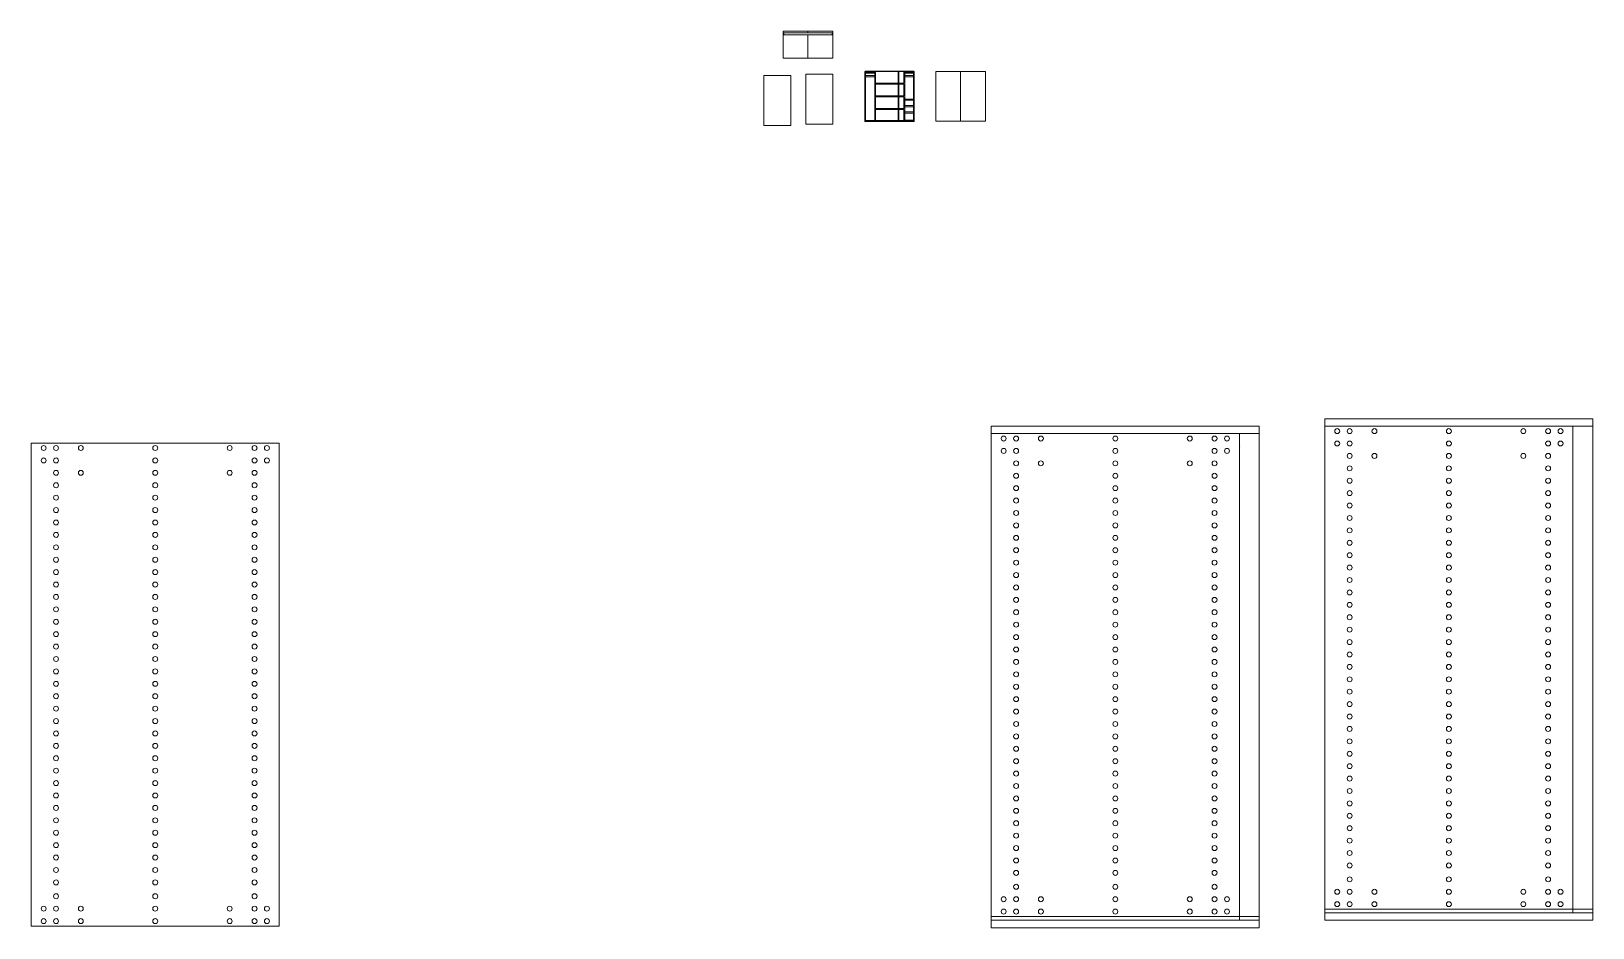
# Model space of a CAD drawing. Header units: centimetres. Extents: x -8375 to 22984, y -11838 to -1775.
# Drawn here: x -8375 to -2081, y -10742 to -7130 of the extents above; entities that cross this region are included whole.
import ezdxf

# ---------------------------------------------------------------- set-up
doc = ezdxf.new("R2010")
doc.units = ezdxf.units.CM
doc.layers.add('A-ELEV-MBE', color=8, linetype='Continuous', lineweight=9)
doc.layers.add('A-SECT-MCUT1', color=7, linetype='Continuous', lineweight=13)

msp = doc.modelspace()

# ---------------------------------------------------------------- linework, layer by layer
at = {"layer": 'A-ELEV-MBE'}
for p, q in [((-5344.1, -7239), (-5344.1, -7130)), ((-5344.1, -7130), (-5144.1, -7130)), ((-5344.1, -7130), (-5244.1, -7130)), ((-5342.1, -7136), (-5342.1, -7144)), ((-5342.1, -7136), (-5146.1, -7136)), ((-5342.1, -7136), (-5342.1, -7144)), ((-5342.1, -7144), (-5146.1, -7144)), ((-5244.1, -7130), (-5244.1, -7136)), ((-5244.1, -7144), (-5244.1, -7239)), ((-5146.1, -7136), (-5146.1, -7144)), ((-5144.1, -7130), (-5144.1, -7239)), ((-5144.1, -7239), (-5344.1, -7239)), ((-5015.5, -7493), (-5015.5, -7291.8)), ((-5015.5, -7291.8), (-4818.5, -7291.8)), ((-5013.5, -7290.8), (-5013.5, -7298.8)), ((-5013.5, -7290.8), (-4817.5, -7290.8)), ((-5013.5, -7295.3), (-4974.7, -7295.3)), ((-4974.7, -7296.7), (-5013.5, -7296.7)), ((-5013.5, -7298.8), (-4974.7, -7298.8)), ((-5012.5, -7296.3), (-5012.5, -7296.3)), ((-5012.5, -7298.8), (-5012.5, -7493)), ((-4974.7, -7291.8), (-4974.7, -7492.8)), ((-4971.7, -7339.8), (-4971.6, -7291.8)), ((-4880.7, -7291.8), (-4880.7, -7339.8)), ((-4877.7, -7291.8), (-4877.7, -7441.6)), ((-4857.4, -7291.8), (-4857.4, -7339.8)), ((-4854.4, -7291.8), (-4854.4, -7492.8)), ((-4854.4, -7295.3), (-4817.5, -7295.3)), ((-4817.5, -7296.7), (-4854.4, -7296.7)), ((-4854.4, -7298.8), (-4818.5, -7298.8)), ((-4820.5, -7295.3), (-4821.5, -7295.3)), ((-4815.5, -7291.8), (-4818.5, -7291.8)), ((-4818.5, -7296.7), (-4818.5, -7404)), ((-4817.5, -7290.8), (-4817.5, -7296.7)), ((-4815.5, -7291.8), (-4815.5, -7493)), ((-4815.5, -7299.8), (-4815.5, -7297.8)), ((-4529.2, -7291.7), (-4729.2, -7291.7)), ((-4729.2, -7291.7), (-4729.2, -7492.9)), ((-4629.2, -7291.7), (-4629.2, -7492.9)), ((-4529.2, -7492.9), (-4529.2, -7291.7)), ((-5422, -7308.6), (-5422, -7509.8)), ((-5313, -7308.6), (-5422, -7308.6)), ((-5313, -7509.8), (-5313, -7308.6)), ((-5252.7, -7303.2), (-5252.7, -7504.4)), ((-5143.7, -7303.2), (-5252.7, -7303.2)), ((-5143.7, -7504.4), (-5143.7, -7303.2)), ((-5012.5, -7308.7), (-4974.7, -7308.7)), ((-5012.5, -7313.7), (-4974.7, -7313.7)), ((-4880.7, -7339.8), (-4971.7, -7339.8)), ((-4971.7, -7342.8), (-4880.7, -7342.8)), ((-4971.7, -7390.8), (-4971.7, -7342.8)), ((-4880.7, -7342.8), (-4880.7, -7345.8)), ((-4880.7, -7345.8), (-4880.7, -7390.8)), ((-4877.7, -7339.8), (-4857.4, -7339.8)), ((-4877.7, -7342.8), (-4857.4, -7342.8)), ((-4857.4, -7342.8), (-4857.4, -7345.8)), ((-4857.4, -7345.8), (-4857.4, -7390.8)), ((-4854.4, -7308.7), (-4818.5, -7308.7)), ((-4854.4, -7313.7), (-4818.5, -7313.7)), ((-5012.5, -7393.9), (-5012.5, -7393.9)), ((-4880.7, -7390.8), (-4971.7, -7390.8)), ((-4971.7, -7393.8), (-4880.7, -7393.9)), ((-4971.7, -7441.8), (-4971.7, -7393.8)), ((-4880.7, -7393.9), (-4880.7, -7441.9)), ((-4877.7, -7390.8), (-4857.4, -7390.8)), ((-4877.7, -7393.9), (-4857.4, -7393.9)), ((-4857.4, -7393.9), (-4857.4, -7396.9)), ((-4857.4, -7396.9), (-4857.4, -7441.9)), ((-4818.5, -7404), (-4854.4, -7404)), ((-4818.5, -7408), (-4854.4, -7408)), ((-4818.5, -7408), (-4818.5, -7404)), ((-4818.5, -7429), (-4818.5, -7408)), ((-4971.7, -7441.8), (-4880.7, -7441.9)), ((-4971.7, -7492.8), (-4971.7, -7444.9)), ((-4880.7, -7444.9), (-4971.7, -7444.9)), ((-4880.7, -7444.9), (-4880.7, -7492.8)), ((-4877.7, -7441.9), (-4857.4, -7441.9)), ((-4877.7, -7441.9), (-4877.7, -7492.8)), ((-4877.7, -7444.9), (-4857.4, -7444.9)), ((-4857.4, -7444.9), (-4857.4, -7492.8)), ((-4818.5, -7429), (-4854.4, -7429)), ((-4818.5, -7434), (-4854.4, -7434)), ((-4818.5, -7455), (-4854.4, -7455)), ((-4818.5, -7460), (-4854.4, -7460)), ((-4818.5, -7488.5), (-4854.4, -7488.5)), ((-4818.5, -7434), (-4818.5, -7429)), ((-4818.5, -7455), (-4818.5, -7434)), ((-4818.5, -7460), (-4818.5, -7455)), ((-4818.5, -7493), (-4818.5, -7460)), ((-5422, -7509.8), (-5313, -7509.8)), ((-5252.7, -7504.4), (-5143.7, -7504.4)), ((-5015.5, -7493), (-4880.7, -7493)), ((-4815.5, -7493), (-5015.5, -7493)), ((-4974.7, -7490), (-5012.5, -7490)), ((-4974.7, -7492.8), (-4971.7, -7492.8)), ((-4972.8, -7490), (-4972.8, -7490)), ((-4880.7, -7490), (-4971.7, -7490)), ((-4880.7, -7492.8), (-4877.7, -7492.8)), ((-4857.4, -7490), (-4877.7, -7490)), ((-4877.7, -7493), (-4815.5, -7493)), ((-4857.4, -7492.8), (-4854.4, -7492.8)), ((-4818.5, -7490), (-4854.4, -7490)), ((-4729.2, -7492.9), (-4529.2, -7492.9)), ((-4505.3, -8721), (-3565.3, -8721)), ((-4505.3, -10742), (-4505.3, -8721)), ((-3565.3, -8721), (-3425.3, -8721)), ((-3425.3, -8721), (-3425.3, -10742)), ((-3160.9, -8691), (-2220.9, -8691)), ((-3160.9, -10712), (-3160.9, -8691)), ((-3160.9, -8721), (-2160.9, -8721)), ((-2220.9, -8691), (-2080.9, -8691)), ((-2165.1, -8721), (-2164.8, -8721)), ((-2160.9, -8721), (-2160.9, -10682)), ((-2160.9, -8721), (-2080.9, -8721)), ((-2080.9, -8691), (-2080.9, -10712)), ((-8374.9, -8789.2), (-7374.9, -8789.2)), ((-8374.9, -10735.2), (-8374.9, -8789.2)), ((-7379, -8789.2), (-7378.8, -8789.2)), ((-7374.9, -8789.2), (-7374.9, -10735.2)), ((-4505.3, -8751), (-3505.3, -8751)), ((-3509.4, -8751), (-3509.2, -8751)), ((-3505.3, -8751), (-3505.3, -10712)), ((-3505.3, -8751), (-3425.3, -8751)), ((-3505.3, -8784.1), (-3505.3, -8784.1)), ((-2160.9, -8754.1), (-2160.9, -8754.1)), ((-7374.9, -8822.2), (-7374.9, -8822.3)), ((-4505.3, -10712), (-4505.3, -10697)), ((-4505.3, -10697), (-3425.3, -10697)), ((-3160.9, -10682), (-3160.9, -10667)), ((-3160.9, -10667), (-2080.9, -10667)), ((-3160.9, -10682), (-2080.9, -10682)), ((-8374.9, -10735.2), (-7374.9, -10735.2)), ((-4505.3, -10712), (-3425.3, -10712)), ((-3505.3, -10742), (-4505.3, -10742)), ((-3505.3, -10742), (-3425.3, -10742)), ((-2160.9, -10712), (-3160.9, -10712)), ((-2160.9, -10712), (-2080.9, -10712))]:
    msp.add_line(p, q, dxfattribs=at)
for centre, radius in [((-5006, -7294.3), 0.5), ((-4999.5, -7292.5), 0.5), ((-4828.5, -7292.5), 0.5), ((-4822, -7294.3), 0.5), ((-3110.9, -8741), 10), ((-3060.9, -8741), 10), ((-2960.9, -8741), 10), ((-2660.9, -8741), 10), ((-2360.9, -8741), 10), ((-2260.9, -8741), 10), ((-2210.9, -8741), 10), ((-8324.9, -8809.2), 10), ((-8274.9, -8809.2), 10), ((-8174.9, -8809.2), 10), ((-7874.9, -8809.2), 10), ((-7574.9, -8809.2), 10), ((-7474.9, -8809.2), 10), ((-7424.9, -8809.2), 10), ((-4455.3, -8771), 10), ((-4455.3, -8821), 10), ((-4405.3, -8771), 10), ((-4405.3, -8821), 10), ((-4305.3, -8771), 10), ((-4005.3, -8771), 10), ((-4005.3, -8821), 10), ((-3705.3, -8771), 10), ((-3605.3, -8771), 10), ((-3605.3, -8821), 10), ((-3555.3, -8771), 10), ((-3555.3, -8821), 10), ((-3110.9, -8791), 10), ((-3060.9, -8791), 10), ((-2660.9, -8791), 10), ((-2260.9, -8791), 10), ((-2210.9, -8791), 10), ((-8324.9, -8859.2), 10), ((-8274.9, -8859.2), 10), ((-7874.9, -8859.2), 10), ((-7474.9, -8859.2), 10), ((-7424.9, -8859.2), 10), ((-4405.3, -8871), 10), ((-4305.3, -8871), 10), ((-4005.3, -8871), 10), ((-3705.3, -8871), 10), ((-3605.3, -8871), 10), ((-3060.9, -8841), 10), ((-2960.9, -8841), 10), ((-2660.9, -8841), 10), ((-2360.9, -8841), 10), ((-2260.9, -8841), 10), ((-8274.9, -8909.2), 10), ((-8174.9, -8909.2), 10), ((-7874.9, -8909.2), 10), ((-7574.9, -8909.2), 10), ((-7474.9, -8909.2), 10), ((-4405.3, -8921), 10), ((-4005.3, -8921), 10), ((-3605.3, -8921), 10), ((-3060.9, -8891), 10), ((-3060.9, -8941), 10), ((-2660.9, -8891), 10), ((-2660.9, -8941), 10), ((-2260.9, -8891), 10), ((-2260.9, -8941), 10), ((-8274.9, -8959.2), 10), ((-8274.9, -9009.2), 10), ((-7874.9, -8959.2), 10), ((-7874.9, -9009.2), 10), ((-7474.9, -8959.2), 10), ((-7474.9, -9009.2), 10), ((-4405.3, -8971), 10), ((-4005.3, -8971), 10), ((-3605.3, -8971), 10), ((-3060.9, -8991), 10), ((-2660.9, -8991), 10), ((-2260.9, -8991), 10), ((-8274.9, -9059.2), 10), ((-7874.9, -9059.2), 10), ((-7474.9, -9059.2), 10), ((-4405.3, -9021), 10), ((-4405.3, -9071), 10), ((-4005.3, -9021), 10), ((-4005.3, -9071), 10), ((-3605.3, -9021), 10), ((-3605.3, -9071), 10), ((-3060.9, -9041), 10), ((-2660.9, -9041), 10), ((-2260.9, -9041), 10), ((-8274.9, -9109.2), 10), ((-7874.9, -9109.2), 10), ((-7474.9, -9109.2), 10), ((-4405.3, -9121), 10), ((-4005.3, -9121), 10), ((-3605.3, -9121), 10), ((-3060.9, -9091), 10), ((-2660.9, -9091), 10), ((-2260.9, -9091), 10), ((-8274.9, -9159.2), 10), ((-7874.9, -9159.2), 10), ((-7474.9, -9159.2), 10), ((-4405.3, -9171), 10), ((-4005.3, -9171), 10), ((-3605.3, -9171), 10), ((-3060.9, -9141), 10), ((-3060.9, -9191), 10), ((-2660.9, -9141), 10), ((-2660.9, -9191), 10), ((-2260.9, -9141), 10), ((-2260.9, -9191), 10), ((-8274.9, -9209.2), 10), ((-8274.9, -9259.2), 10), ((-7874.9, -9209.2), 10), ((-7874.9, -9259.2), 10), ((-7474.9, -9209.2), 10), ((-7474.9, -9259.2), 10), ((-4405.3, -9221), 10), ((-4005.3, -9221), 10), ((-3605.3, -9221), 10), ((-3060.9, -9241), 10), ((-2660.9, -9241), 10), ((-2260.9, -9241), 10), ((-8274.9, -9309.2), 10), ((-7874.9, -9309.2), 10), ((-7474.9, -9309.2), 10), ((-4405.3, -9271), 10), ((-4405.3, -9321), 10), ((-4005.3, -9271), 10), ((-4005.3, -9321), 10), ((-3605.3, -9271), 10), ((-3605.3, -9321), 10), ((-3060.9, -9291), 10), ((-2660.9, -9291), 10), ((-2260.9, -9291), 10), ((-8274.9, -9359.2), 10), ((-7874.9, -9359.2), 10), ((-7474.9, -9359.2), 10), ((-4405.3, -9371), 10), ((-4005.3, -9371), 10), ((-3605.3, -9371), 10), ((-3060.9, -9341), 10), ((-2660.9, -9341), 10), ((-2260.9, -9341), 10), ((-8274.9, -9409.2), 10), ((-7874.9, -9409.2), 10), ((-7474.9, -9409.2), 10), ((-4405.3, -9421), 10), ((-4005.3, -9421), 10), ((-3605.3, -9421), 10), ((-3060.9, -9391), 10), ((-3060.9, -9441), 10), ((-2660.9, -9391), 10), ((-2660.9, -9441), 10), ((-2260.9, -9391), 10), ((-2260.9, -9441), 10), ((-8274.9, -9459.2), 10), ((-8274.9, -9509.2), 10), ((-7874.9, -9459.2), 10), ((-7874.9, -9509.2), 10), ((-7474.9, -9459.2), 10), ((-7474.9, -9509.2), 10), ((-4405.3, -9471), 10), ((-4005.3, -9471), 10), ((-3605.3, -9471), 10), ((-3060.9, -9491), 10), ((-2660.9, -9491), 10), ((-2260.9, -9491), 10), ((-8274.9, -9559.2), 10), ((-7874.9, -9559.2), 10), ((-7474.9, -9559.2), 10), ((-4405.3, -9521), 10), ((-4405.3, -9571), 10), ((-4005.3, -9521), 10), ((-4005.3, -9571), 10), ((-3605.3, -9521), 10), ((-3605.3, -9571), 10), ((-3060.9, -9541), 10), ((-2660.9, -9541), 10), ((-2260.9, -9541), 10), ((-8274.9, -9609.2), 10), ((-7874.9, -9609.2), 10), ((-7474.9, -9609.2), 10), ((-4405.3, -9621), 10), ((-4005.3, -9621), 10), ((-3605.3, -9621), 10), ((-3060.9, -9591), 10), ((-2660.9, -9591), 10), ((-2260.9, -9591), 10), ((-8274.9, -9659.2), 10), ((-7874.9, -9659.2), 10), ((-7474.9, -9659.2), 10), ((-4405.3, -9671), 10), ((-4005.3, -9671), 10), ((-3605.3, -9671), 10), ((-3060.9, -9641), 10), ((-3060.9, -9691), 10), ((-2660.9, -9641), 10), ((-2660.9, -9691), 10), ((-2260.9, -9641), 10), ((-2260.9, -9691), 10), ((-8274.9, -9709.2), 10), ((-8274.9, -9759.2), 10), ((-7874.9, -9709.2), 10), ((-7874.9, -9759.2), 10), ((-7474.9, -9709.2), 10), ((-7474.9, -9759.2), 10), ((-4405.3, -9721), 10), ((-4005.3, -9721), 10), ((-3605.3, -9721), 10), ((-3060.9, -9741), 10), ((-2660.9, -9741), 10), ((-2260.9, -9741), 10), ((-8274.9, -9809.2), 10), ((-7874.9, -9809.2), 10), ((-7474.9, -9809.2), 10), ((-4405.3, -9771), 10), ((-4405.3, -9821), 10), ((-4005.3, -9771), 10), ((-4005.3, -9821), 10), ((-3605.3, -9771), 10), ((-3605.3, -9821), 10), ((-3060.9, -9791), 10), ((-2660.9, -9791), 10), ((-2260.9, -9791), 10), ((-8274.9, -9859.2), 10), ((-7874.9, -9859.2), 10), ((-7474.9, -9859.2), 10), ((-4405.3, -9871), 10), ((-4005.3, -9871), 10), ((-3605.3, -9871), 10), ((-3060.9, -9841), 10), ((-3060.9, -9891), 10), ((-2660.9, -9841), 10), ((-2660.9, -9891), 10), ((-2260.9, -9841), 10), ((-2260.9, -9891), 10), ((-8274.9, -9909.2), 10), ((-7874.9, -9909.2), 10), ((-7474.9, -9909.2), 10), ((-4405.3, -9921), 10), ((-4005.3, -9921), 10), ((-3605.3, -9921), 10), ((-3060.9, -9941), 10), ((-2660.9, -9941), 10), ((-2260.9, -9941), 10), ((-8274.9, -9959.2), 10), ((-8274.9, -10009.2), 10), ((-7874.9, -9959.2), 10), ((-7874.9, -10009.2), 10), ((-7474.9, -9959.2), 10), ((-7474.9, -10009.2), 10), ((-4405.3, -9971), 10), ((-4005.3, -9971), 10), ((-3605.3, -9971), 10), ((-3060.9, -9991), 10), ((-2660.9, -9991), 10), ((-2260.9, -9991), 10), ((-8274.9, -10059.2), 10), ((-7874.9, -10059.2), 10), ((-7474.9, -10059.2), 10), ((-4405.3, -10021), 10), ((-4405.3, -10071), 10), ((-4005.3, -10021), 10), ((-4005.3, -10071), 10), ((-3605.3, -10021), 10), ((-3605.3, -10071), 10), ((-3060.9, -10041), 10), ((-2660.9, -10041), 10), ((-2260.9, -10041), 10), ((-8274.9, -10109.2), 10), ((-7874.9, -10109.2), 10), ((-7474.9, -10109.2), 10), ((-4405.3, -10121), 10), ((-4005.3, -10121), 10), ((-3605.3, -10121), 10), ((-3060.9, -10091), 10), ((-3060.9, -10141), 10), ((-2660.9, -10091), 10), ((-2660.9, -10141), 10), ((-2260.9, -10091), 10), ((-2260.9, -10141), 10), ((-8274.9, -10159.2), 10), ((-7874.9, -10159.2), 10), ((-7474.9, -10159.2), 10), ((-4405.3, -10171), 10), ((-4005.3, -10171), 10), ((-3605.3, -10171), 10), ((-3060.9, -10191), 10), ((-2660.9, -10191), 10), ((-2260.9, -10191), 10), ((-8274.9, -10209.2), 10), ((-8274.9, -10259.2), 10), ((-7874.9, -10209.2), 10), ((-7874.9, -10259.2), 10), ((-7474.9, -10209.2), 10), ((-7474.9, -10259.2), 10), ((-4405.3, -10221), 10), ((-4005.3, -10221), 10), ((-3605.3, -10221), 10), ((-3060.9, -10241), 10), ((-2660.9, -10241), 10), ((-2260.9, -10241), 10), ((-8274.9, -10309.2), 10), ((-7874.9, -10309.2), 10), ((-7474.9, -10309.2), 10), ((-4405.3, -10271), 10), ((-4405.3, -10321), 10), ((-4005.3, -10271), 10), ((-4005.3, -10321), 10), ((-3605.3, -10271), 10), ((-3605.3, -10321), 10), ((-3060.9, -10291), 10), ((-2660.9, -10291), 10), ((-2260.9, -10291), 10), ((-8274.9, -10359.2), 10), ((-7874.9, -10359.2), 10), ((-7474.9, -10359.2), 10), ((-4405.3, -10371), 10), ((-4005.3, -10371), 10), ((-3605.3, -10371), 10), ((-3060.9, -10341), 10), ((-3060.9, -10391), 10), ((-2660.9, -10341), 10), ((-2660.9, -10391), 10), ((-2260.9, -10341), 10), ((-2260.9, -10391), 10), ((-8274.9, -10409.2), 10), ((-7874.9, -10409.2), 10), ((-7474.9, -10409.2), 10), ((-4405.3, -10421), 10), ((-4005.3, -10421), 10), ((-3605.3, -10421), 10), ((-3060.9, -10441), 10), ((-2660.9, -10441), 10), ((-2260.9, -10441), 10), ((-8274.9, -10459.2), 10), ((-8274.9, -10509.2), 10), ((-7874.9, -10459.2), 10), ((-7874.9, -10509.2), 10), ((-7474.9, -10459.2), 10), ((-7474.9, -10509.2), 10), ((-4405.3, -10471), 10), ((-4005.3, -10471), 10), ((-3605.3, -10471), 10), ((-3060.9, -10491), 10), ((-2660.9, -10491), 10), ((-2260.9, -10491), 10), ((-8274.9, -10559.2), 10), ((-7874.9, -10559.2), 10), ((-7474.9, -10559.2), 10), ((-4405.3, -10521), 10), ((-4405.3, -10577), 10), ((-4005.3, -10521), 10), ((-4005.3, -10577), 10), ((-3605.3, -10521), 10), ((-3605.3, -10577), 10), ((-3060.9, -10547), 10), ((-2660.9, -10547), 10), ((-2260.9, -10547), 10), ((-8274.9, -10615.2), 10), ((-7874.9, -10615.2), 10), ((-7474.9, -10615.2), 10), ((-4455.3, -10627), 10), ((-4405.3, -10627), 10), ((-4305.3, -10627), 10), ((-4005.3, -10627), 10), ((-3705.3, -10627), 10), ((-3605.3, -10627), 10), ((-3555.3, -10627), 10), ((-3110.9, -10597), 10), ((-3060.9, -10597), 10), ((-2960.9, -10597), 10), ((-2660.9, -10597), 10), ((-2360.9, -10597), 10), ((-2260.9, -10597), 10), ((-2210.9, -10597), 10), ((-8324.9, -10665.2), 10), ((-8274.9, -10665.2), 10), ((-8174.9, -10665.2), 10), ((-7874.9, -10665.2), 10), ((-7574.9, -10665.2), 10), ((-7474.9, -10665.2), 10), ((-7424.9, -10665.2), 10), ((-4455.3, -10677), 10), ((-4405.3, -10677), 10), ((-4305.3, -10677), 10), ((-4005.3, -10677), 10), ((-3705.3, -10677), 10), ((-3605.3, -10677), 10), ((-3555.3, -10677), 10), ((-3110.9, -10647), 10), ((-3060.9, -10647), 10), ((-2960.9, -10647), 10), ((-2660.9, -10647), 10), ((-2360.9, -10647), 10), ((-2260.9, -10647), 10), ((-2210.9, -10647), 10), ((-8324.9, -10715.2), 10), ((-8274.9, -10715.2), 10), ((-8174.9, -10715.2), 10), ((-7874.9, -10715.2), 10), ((-7574.9, -10715.2), 10), ((-7474.9, -10715.2), 10), ((-7424.9, -10715.2), 10)]:
    msp.add_circle(centre, radius, dxfattribs=at)
at = {"layer": 'A-SECT-MCUT1'}
for p, q in [((-3502.3, -8802), (-3502.3, -8802)), ((-3160.9, -10712), (-3160.9, -10712))]:
    msp.add_line(p, q, dxfattribs=at)

doc.saveas('drawing.dxf')
